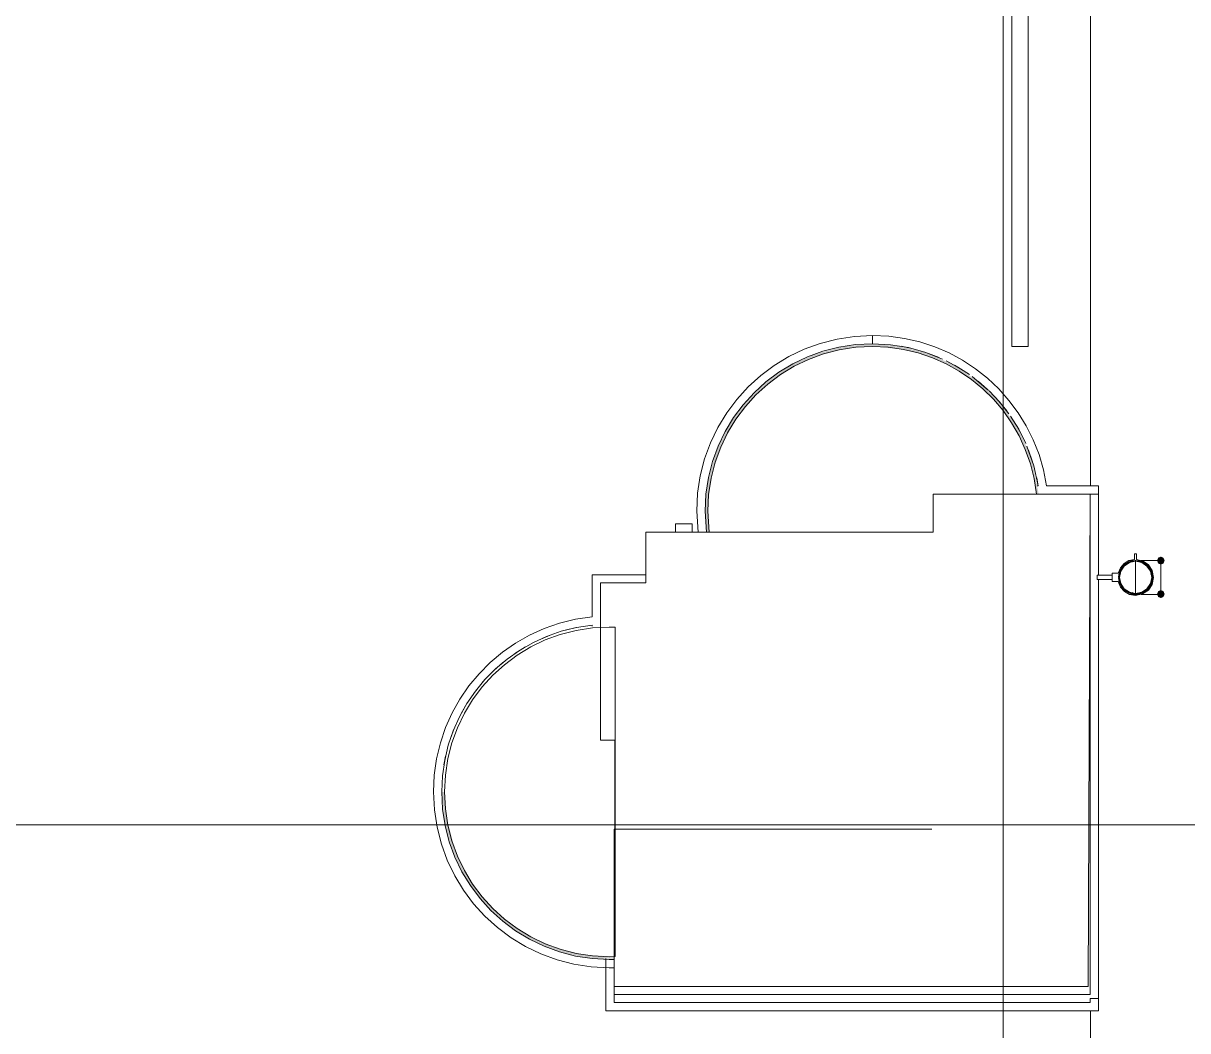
# Model space of a CAD drawing. Header units: millimetres. Extents: x -546 to 1681, y -650 to 1730.
# Drawn here: x 585.46 to 613.64, y 261.39 to 285.76 of the extents above; entities that cross this region are included whole.
import ezdxf

# ---------------------------------------------------------------- set-up
doc = ezdxf.new("R2010")
doc.units = ezdxf.units.MM

msp = doc.modelspace()

# ---------------------------------------------------------------- hatches: boundary and pattern name
at = {"true_color": 0xfbfbfb}
h = msp.add_hatch(color=7, dxfattribs=at)
h.dxf.hatch_style = 2
h.paths.add_polyline_path([(601.96, 274.134), (602.046, 274.795), (602.242, 275.442), (602.542, 276.046), (602.936, 276.59), (603.466, 277.111), (604.036, 277.495), (604.6, 277.75), (605.296, 277.943), (606.011, 278.009), (606.011, 277.951), (605.337, 277.886), (604.683, 277.715), (604.066, 277.436), (603.506, 277.058), (603.066, 276.636), (602.644, 276.085), (602.325, 275.472), (602.118, 274.815), (602.031, 274.166), (602.055, 273.448), (601.988, 273.448), (601.961, 274.124)])
h = msp.add_hatch(color=7, dxfattribs=at)
h.dxf.hatch_style = 2
h.paths.add_polyline_path([(606.683, 277.949), (607.361, 277.773), (607.918, 277.52), (608.044, 277.452), (608.483, 277.152), (608.652, 277.014), (608.985, 276.69), (609.18, 276.462), (609.435, 276.102), (609.513, 275.972), (609.731, 275.534), (609.877, 275.148), (610.034, 274.369), (609.979, 274.369), (609.861, 274.995), (609.637, 275.617), (609.319, 276.183), (608.914, 276.69), (608.431, 277.125), (607.885, 277.476), (607.289, 277.733), (606.727, 277.873), (606.011, 277.943), (606.011, 278.009)])
h = msp.add_hatch(color=7)
h.dxf.hatch_style = 2
h.paths.add_polyline_path([(612.899, 272.755), (612.925, 272.692), (612.989, 272.665), (613.052, 272.692), (613.079, 272.755), (613.079, 272.767), (613.052, 272.831), (612.989, 272.857), (612.925, 272.831), (612.899, 272.767)])
h = msp.add_hatch(color=7)
h.dxf.hatch_style = 2
h.paths.add_polyline_path([(612.899, 271.945), (612.925, 271.882), (612.989, 271.855), (613.052, 271.882), (613.079, 271.945), (613.079, 271.957), (613.052, 272.021), (612.989, 272.047), (612.925, 272.021), (612.899, 271.957)])
h = msp.add_hatch(color=7, dxfattribs=at)
h.paths.add_polyline_path([(595.65, 267.165), (595.708, 266.516), (595.901, 265.77), (596.209, 265.128), (596.625, 264.551), (597.137, 264.057), (597.729, 263.662), (598.382, 263.379), (599.029, 263.226), (599.758, 263.18), (599.758, 263.131), (599.568, 263.133), (599.558, 263.122), (599.135, 263.141), (598.498, 263.273), (597.89, 263.506), (597.327, 263.833), (596.877, 264.202), (596.403, 264.723), (596.046, 265.284), (595.818, 265.821), (595.651, 266.456), (595.584, 267.165)])
h.paths.add_polyline_path([(595.65, 266.925), (595.697, 266.516)])

# ---------------------------------------------------------------- linework, layer by layer
at = {"color": 7, "lineweight": 0}
for points in [[(609.173, 197.821), (609.173, 730.152)], [(611.283, 274.569), (611.283, 301.856)], [(609.379, 301.139), (609.379, 277.939)], [(609.779, 277.939), (609.779, 301.139)], [(601.787, 273.448), (601.756, 273.954), (601.778, 274.389), (601.842, 274.812), (601.947, 275.22), (602.09, 275.61), (602.269, 275.982), (602.483, 276.333), (602.728, 276.661), (603.002, 276.963), (603.304, 277.238), (603.632, 277.483), (603.983, 277.696), (604.355, 277.875), (604.746, 278.018), (605.153, 278.123), (605.576, 278.187), (606.011, 278.209)], [(606.011, 278.209), (606.403, 278.191), (606.786, 278.139), (607.158, 278.052), (607.517, 277.934), (607.862, 277.786), (608.191, 277.609), (608.503, 277.404), (608.794, 277.173), (609.065, 276.918), (609.313, 276.639), (609.536, 276.34), (609.732, 276.02), (609.901, 275.681), (610.04, 275.326), (610.148, 274.954), (610.222, 274.569)], [(606.011, 278.209), (606.011, 278.009)], [(601.988, 273.448), (601.956, 273.954), (601.977, 274.369), (602.038, 274.771), (602.138, 275.16), (602.275, 275.532), (602.445, 275.887), (602.649, 276.221), (602.882, 276.533), (603.144, 276.821), (603.432, 277.083), (603.744, 277.317), (604.078, 277.52), (604.433, 277.69), (604.805, 277.827), (605.194, 277.927), (605.596, 277.988), (606.011, 278.009)], [(602.055, 273.448), (602.022, 273.954), (602.043, 274.362), (602.103, 274.758), (602.201, 275.14), (602.335, 275.507), (602.503, 275.856), (602.703, 276.184), (602.933, 276.492), (603.19, 276.775), (603.474, 277.032), (603.781, 277.262), (604.11, 277.462), (604.458, 277.63), (604.825, 277.764), (605.207, 277.862), (605.603, 277.923), (606.011, 277.943)], [(606.011, 278.009), (606.448, 277.986), (606.878, 277.915), (607.298, 277.799), (607.705, 277.638)], [(606.011, 277.943), (606.39, 277.925), (606.759, 277.873), (607.118, 277.787), (607.463, 277.67), (607.794, 277.523), (608.108, 277.348), (608.404, 277.146), (608.681, 276.918), (608.936, 276.666), (609.169, 276.393), (609.376, 276.098), (609.556, 275.784), (609.709, 275.453), (609.831, 275.106), (609.922, 274.744), (609.979, 274.369)], [(606.7, 277.95), (606.924, 277.905)], [(609.379, 277.939), (609.779, 277.939)], [(607.368, 277.775), (607.622, 277.675)], [(607.789, 277.598), (608.079, 277.442), (608.355, 277.263)], [(607.998, 277.489), (608.246, 277.338)], [(608.421, 277.215), (608.821, 276.878)], [(608.57, 277.1), (608.795, 276.903)], [(608.831, 276.868), (609.082, 276.602), (609.308, 276.315)], [(609.068, 276.619), (609.258, 276.383)], [(609.347, 276.26), (609.548, 275.938), (609.718, 275.598)], [(609.477, 276.059), (609.625, 275.794)], [(609.748, 275.53), (609.914, 275.058), (610.02, 274.569)], [(609.786, 275.436), (609.886, 275.151)], [(609.984, 274.766), (610.019, 274.57)], [(609.997, 274.569), (610.02, 274.569)], [(610.222, 274.569), (611.479, 274.569)], [(611.479, 274.569), (611.479, 274.366)], [(607.479, 274.369), (607.475, 273.448)], [(607.475, 273.448), (607.479, 274.369)], [(609.979, 274.369), (607.479, 274.369)], [(607.479, 274.369), (609.979, 274.369)], [(611.279, 274.369), (609.979, 274.369)], [(611.226, 262.46), (611.279, 274.369)], [(611.479, 274.366), (611.279, 274.366)], [(611.279, 274.366), (611.279, 262.266)], [(611.479, 272.404), (611.479, 274.366)], [(607.475, 273.448), (600.527, 273.448)], [(600.527, 273.448), (600.527, 272.22)], [(601.243, 273.648), (601.643, 273.648)], [(601.243, 273.648), (601.243, 273.448)], [(601.643, 273.648), (601.643, 273.448)], [(602.055, 273.448), (607.475, 273.448)], [(612.4, 272.924), (612.354, 272.924)], [(612.354, 272.924), (612.354, 272.788)], [(612.4, 272.788), (612.4, 272.924)], [(611.955, 272.456), (612.009, 272.586), (612.099, 272.69), (612.216, 272.76), (612.354, 272.791)], [(612.4, 272.788), (612.561, 272.748), (612.691, 272.654), (612.778, 272.519), (612.81, 272.356), (612.776, 272.188), (612.683, 272.05), (612.545, 271.957), (612.377, 271.923), (612.233, 271.948), (612.109, 272.017), (612.014, 272.122), (611.957, 272.256)], [(611.958, 272.456), (612.012, 272.585), (612.101, 272.688), (612.218, 272.758), (612.354, 272.788)], [(611.968, 272.363), (611.982, 272.462), (612.019, 272.554)], [(612.379, 271.946), (612.219, 271.978), (612.089, 272.066), (612.001, 272.196), (611.969, 272.356), (612.001, 272.516), (612.089, 272.646), (612.219, 272.734), (612.379, 272.766)], [(612.379, 271.968), (612.228, 271.999), (612.105, 272.082), (612.021, 272.205), (611.991, 272.356), (612.021, 272.507), (612.105, 272.63), (612.228, 272.714), (612.379, 272.744)], [(612.027, 272.568), (612.088, 272.646), (612.167, 272.708)], [(612.18, 272.715), (612.272, 272.753), (612.371, 272.767)], [(612.379, 272.766), (612.538, 272.734), (612.669, 272.646), (612.757, 272.516), (612.789, 272.356), (612.757, 272.196), (612.669, 272.066), (612.538, 271.978), (612.379, 271.946)], [(612.379, 272.744), (612.53, 272.714), (612.653, 272.63), (612.736, 272.507), (612.767, 272.356), (612.736, 272.205), (612.653, 272.082), (612.53, 271.999), (612.379, 271.968)], [(612.379, 271.968), (612.379, 272.744)], [(612.379, 271.968), (612.379, 272.744)], [(612.387, 272.767), (612.485, 272.753), (612.578, 272.715)], [(612.4, 272.791), (612.563, 272.751), (612.694, 272.657), (612.783, 272.52), (612.815, 272.356)], [(612.989, 272.767), (612.516, 272.767)], [(612.591, 272.708), (612.669, 272.646), (612.731, 272.568)], [(612.739, 272.554), (612.776, 272.462), (612.79, 272.363)], [(612.989, 272.72), (612.989, 272.755)], [(612.989, 272.663), (612.989, 272.72)], [(612.989, 272.589), (612.989, 272.663)], [(612.989, 272.501), (612.989, 272.589)], [(599.227, 272.42), (600.527, 272.42)], [(599.227, 271.4), (599.227, 272.42)], [(611.811, 272.406), (611.446, 272.406)], [(611.446, 272.406), (611.446, 272.306)], [(611.446, 272.306), (611.811, 272.306)], [(611.479, 262.166), (611.479, 272.308)], [(611.958, 272.456), (611.811, 272.456)], [(611.811, 272.456), (611.811, 272.256)], [(612.815, 272.356), (612.781, 272.186), (612.687, 272.048), (612.549, 271.954), (612.379, 271.92), (612.234, 271.945), (612.108, 272.014), (612.012, 272.12), (611.955, 272.255)], [(612.019, 272.157), (611.982, 272.249), (611.968, 272.348)], [(612.79, 272.348), (612.776, 272.249), (612.739, 272.157)], [(612.747, 272.429), (612.762, 272.444)], [(612.989, 272.405), (612.989, 272.501)], [(612.989, 272.306), (612.989, 272.405)], [(612.989, 272.21), (612.989, 272.306)], [(600.527, 272.22), (599.427, 272.22)], [(599.427, 272.22), (599.427, 271.138)], [(611.811, 272.256), (611.957, 272.256)], [(612.167, 272.004), (612.088, 272.065), (612.027, 272.143)], [(612.371, 271.945), (612.272, 271.959), (612.18, 271.996)], [(612.287, 271.969), (612.308, 271.99)], [(612.578, 271.996), (612.485, 271.959), (612.387, 271.945)], [(612.731, 272.143), (612.669, 272.065), (612.591, 272.004)], [(612.989, 272.122), (612.989, 272.21)], [(612.989, 272.048), (612.989, 272.122)], [(612.989, 271.992), (612.989, 272.048)], [(612.989, 271.957), (612.989, 271.992)], [(612.516, 271.945), (612.989, 271.945)], [(595.384, 267.165), (595.403, 267.571), (595.46, 267.967), (595.552, 268.351), (595.678, 268.721), (595.836, 269.075), (596.025, 269.412), (596.243, 269.729), (596.488, 270.024), (596.758, 270.297), (597.053, 270.544), (597.37, 270.765), (597.707, 270.957), (598.063, 271.118), (598.436, 271.247), (598.825, 271.342), (599.227, 271.4)], [(595.584, 267.165), (595.602, 267.551), (595.656, 267.927), (595.743, 268.292), (595.862, 268.643), (596.012, 268.98), (596.191, 269.3), (596.397, 269.602), (596.63, 269.883), (596.886, 270.143), (597.165, 270.379), (597.465, 270.589), (597.785, 270.772), (598.122, 270.927), (598.476, 271.051), (598.845, 271.142), (599.227, 271.199)], [(595.65, 267.165), (595.671, 267.573), (595.731, 267.969), (595.829, 268.351), (595.963, 268.718), (596.131, 269.067), (596.331, 269.395), (596.561, 269.703), (596.818, 269.986), (597.102, 270.243), (597.409, 270.473), (597.738, 270.673), (598.086, 270.841), (598.453, 270.975), (598.835, 271.073), (599.231, 271.134), (599.639, 271.154), (599.785, 271.151)], [(598.538, 271.067), (598.837, 271.14)], [(599.182, 271.194), (599.227, 271.199)], [(599.227, 271.173), (599.227, 271.199)], [(599.427, 271.132), (599.427, 268.42)], [(599.785, 263.178), (599.785, 271.151)], [(597.923, 270.839), (598.204, 270.958)], [(597.353, 270.514), (597.609, 270.675)], [(596.842, 270.101), (597.066, 270.299)], [(596.405, 269.612), (596.589, 269.838)], [(596.053, 269.058), (596.193, 269.302)], [(595.795, 268.455), (595.886, 268.701)], [(599.427, 268.42), (599.772, 268.42)], [(599.772, 268.42), (599.772, 266.26)], [(595.637, 267.818), (595.678, 268.033)], [(599.758, 262.911), (599.639, 262.91), (599.204, 262.932), (598.781, 262.997), (598.374, 263.101), (597.983, 263.245), (597.611, 263.424), (597.26, 263.637), (596.932, 263.882), (596.63, 264.156), (596.356, 264.459), (596.111, 264.786), (595.897, 265.137), (595.718, 265.509), (595.575, 265.9), (595.47, 266.308), (595.406, 266.73), (595.384, 267.165)], [(599.758, 263.111), (599.639, 263.11), (599.224, 263.131), (598.822, 263.193), (598.433, 263.292), (598.06, 263.429), (597.706, 263.599), (597.372, 263.803), (597.059, 264.036), (596.771, 264.298), (596.51, 264.586), (596.276, 264.898), (596.073, 265.232), (595.903, 265.587), (595.766, 265.959), (595.666, 266.348), (595.605, 266.75), (595.584, 267.165)], [(599.785, 263.178), (599.639, 263.176), (599.231, 263.197), (598.835, 263.257), (598.453, 263.356), (598.086, 263.49), (597.738, 263.658), (597.409, 263.857), (597.102, 264.087), (596.818, 264.345), (596.561, 264.628), (596.331, 264.935), (596.131, 265.264), (595.963, 265.613), (595.829, 265.979), (595.731, 266.361), (595.671, 266.757), (595.65, 267.165)], [(187.211, 266.371), (641.497, 266.371)], [(599.758, 266.26), (599.758, 262.46)], [(599.758, 266.26), (607.443, 266.26)], [(599.558, 261.866), (599.558, 263.133)], [(599.758, 262.46), (611.226, 262.46)], [(599.758, 262.46), (599.758, 262.266)], [(611.279, 262.266), (599.758, 262.266)], [(599.758, 262.266), (599.758, 262.066)], [(611.279, 262.066), (611.279, 262.166)], [(611.279, 262.166), (611.479, 262.166)], [(611.479, 261.866), (611.479, 262.166)], [(611.479, 261.866), (599.558, 261.866)], [(599.758, 262.066), (611.279, 262.066)], [(611.283, 257.478), (611.283, 261.866)]]:
    msp.add_lwpolyline(points, dxfattribs=at)

doc.saveas('drawing.dxf')
